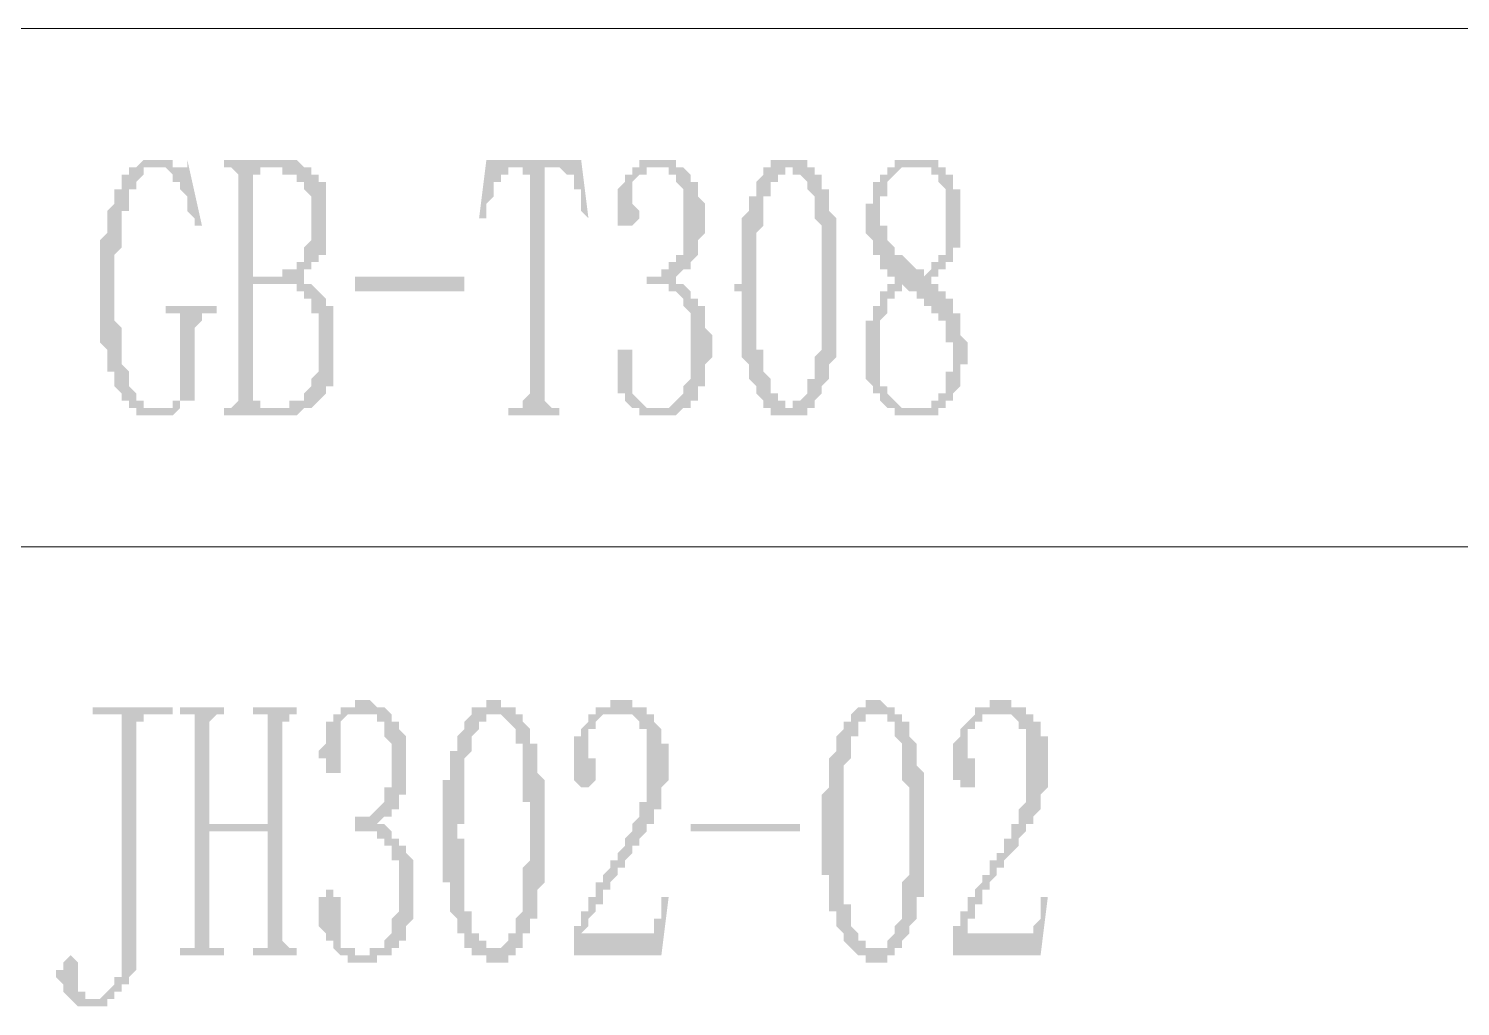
# Model space of a CAD drawing. Header units: millimetres. Extents: x 0 to 275, y 0 to 194.
# Drawn here: x 75.2 to 87.67, y 16.55 to 25.06 of the extents above; entities that cross this region are included whole.
import ezdxf

# ---------------------------------------------------------------- set-up
doc = ezdxf.new("R2010")
doc.units = ezdxf.units.MM

msp = doc.modelspace()

# ---------------------------------------------------------------- hatches: boundary and pattern name
h = msp.add_hatch(color=0)
h.dxf.hatch_style = 2
h.paths.add_polyline_path([(76.327, 23.854833), (76.2635, 23.854833), (76.2, 23.854833), (76.2, 23.791333), (76.1365, 23.727833), (76.1365, 23.664333), (76.073, 23.664333), (76.073, 23.600833), (76.073, 23.537333), (76.073, 23.473833), (76.0095, 23.473833), (76.0095, 23.410333), (76.0095, 23.346833), (76.0095, 23.283333), (76.0095, 23.219833), (76.0095, 23.156333), (75.946, 23.092833), (75.946, 23.029333), (75.946, 22.965833), (75.946, 22.902333), (75.946, 22.838833), (75.946, 22.775333), (75.946, 22.711833), (75.946, 22.648333), (75.946, 22.584833), (75.946, 22.521333), (76.0095, 22.457833), (76.0095, 22.394333), (76.0095, 22.330833), (76.0095, 22.267333), (76.0095, 22.203833), (76.0095, 22.140333), (76.073, 22.076833), (76.073, 22.013333), (76.073, 21.949833), (76.1365, 21.886333), (76.1365, 21.822833), (76.2, 21.822833), (76.2, 21.759333), (76.2635, 21.759333), (76.327, 21.759333), (76.3905, 21.759333), (76.454, 21.759333), (76.454, 21.822833), (76.5175, 21.822833), (76.5175, 21.886333), (76.5175, 21.949833), (76.5175, 22.013333), (76.5175, 22.457833), (76.5175, 22.521333), (76.5175, 22.584833), (76.454, 22.584833), (76.3905, 22.584833), (76.3905, 22.648333), (76.835, 22.648333), (76.835, 22.584833), (76.7715, 22.584833), (76.708, 22.584833), (76.708, 22.521333), (76.6445, 22.457833), (76.6445, 21.822833), (76.581, 21.822833), (76.5175, 21.822833), (76.5175, 21.759333), (76.454, 21.695833), (76.3905, 21.695833), (76.327, 21.695833), (76.2635, 21.695833), (76.2, 21.695833), (76.1365, 21.695833), (76.1365, 21.759333), (76.073, 21.759333), (76.073, 21.822833), (76.0095, 21.822833), (76.0095, 21.886333), (75.946, 21.949833), (75.946, 22.013333), (75.946, 22.076833), (75.8825, 22.076833), (75.8825, 22.140333), (75.8825, 22.203833), (75.8825, 22.267333), (75.819, 22.330833), (75.819, 22.394333), (75.819, 22.457833), (75.819, 22.521333), (75.819, 22.584833), (75.819, 22.648333), (75.819, 22.711833), (75.819, 22.775333), (75.819, 22.838833), (75.819, 22.902333), (75.819, 22.965833), (75.819, 23.029333), (75.819, 23.092833), (75.819, 23.156333), (75.819, 23.219833), (75.8825, 23.283333), (75.8825, 23.346833), (75.8825, 23.410333), (75.8825, 23.473833), (75.946, 23.537333), (75.946, 23.600833), (75.946, 23.664333), (76.0095, 23.664333), (76.0095, 23.727833), (76.0095, 23.791333), (76.073, 23.791333), (76.073, 23.854833), (76.1365, 23.854833), (76.2, 23.918333), (76.2635, 23.918333), (76.327, 23.918333), (76.3905, 23.918333), (76.454, 23.918333), (76.454, 23.854833), (76.5175, 23.854833), (76.581, 23.854833), (76.581, 23.918333), (76.708, 23.346833), (76.6445, 23.346833), (76.6445, 23.410333), (76.581, 23.473833), (76.581, 23.537333), (76.581, 23.600833), (76.5175, 23.664333), (76.5175, 23.727833), (76.454, 23.727833), (76.454, 23.791333), (76.3905, 23.854833)])
h = msp.add_hatch(color=0)
h.paths.add_polyline_path([(76.8985, 21.695833), (76.8985, 21.759333), (76.962, 21.759333), (77.0255, 21.822833), (77.0255, 21.886333), (77.0255, 23.727833), (77.0255, 23.791333), (76.962, 23.854833), (76.8985, 23.854833), (76.8985, 23.918333), (77.4065, 23.918333), (77.47, 23.918333), (77.5335, 23.918333), (77.597, 23.854833), (77.6605, 23.854833), (77.6605, 23.791333), (77.724, 23.791333), (77.724, 23.727833), (77.7875, 23.727833), (77.7875, 23.664333), (77.7875, 23.600833), (77.7875, 23.537333), (77.7875, 23.473833), (77.7875, 23.410333), (77.7875, 23.346833), (77.7875, 23.283333), (77.7875, 23.219833), (77.7875, 23.156333), (77.7875, 23.092833), (77.724, 23.092833), (77.724, 23.029333), (77.6605, 23.029333), (77.6605, 22.965833), (77.597, 22.965833), (77.597, 22.902333), (77.5335, 22.902333), (77.597, 22.902333), (77.597, 22.838833), (77.6605, 22.838833), (77.724, 22.775333), (77.7875, 22.711833), (77.7875, 22.648333), (77.851, 22.648333), (77.851, 22.584833), (77.851, 22.521333), (77.851, 22.457833), (77.851, 22.394333), (77.851, 22.330833), (77.851, 22.267333), (77.851, 22.203833), (77.851, 22.140333), (77.851, 22.076833), (77.851, 22.013333), (77.851, 21.949833), (77.7875, 21.949833), (77.7875, 21.886333), (77.724, 21.822833), (77.6605, 21.759333), (77.597, 21.759333), (77.5335, 21.695833), (77.47, 21.695833), (77.4065, 21.695833)])
h.paths.add_polyline_path([(77.4065, 21.759333), (77.47, 21.759333), (77.47, 21.822833), (77.5335, 21.822833), (77.597, 21.822833), (77.597, 21.886333), (77.6605, 21.949833), (77.6605, 22.013333), (77.724, 22.076833), (77.724, 22.140333), (77.724, 22.203833), (77.724, 22.267333), (77.724, 22.330833), (77.724, 22.394333), (77.724, 22.457833), (77.724, 22.521333), (77.724, 22.584833), (77.6605, 22.584833), (77.6605, 22.648333), (77.6605, 22.711833), (77.597, 22.711833), (77.597, 22.775333), (77.5335, 22.775333), (77.5335, 22.838833), (77.47, 22.838833), (77.4065, 22.838833), (77.343, 22.838833), (77.1525, 22.838833), (77.1525, 21.886333), (77.1525, 21.822833), (77.216, 21.822833), (77.216, 21.759333), (77.2795, 21.759333)])
h.paths.add_polyline_path([(77.6605, 23.410333), (77.6605, 23.473833), (77.6605, 23.537333), (77.6605, 23.600833), (77.597, 23.664333), (77.597, 23.727833), (77.5335, 23.727833), (77.5335, 23.791333), (77.47, 23.791333), (77.4065, 23.791333), (77.4065, 23.854833), (77.343, 23.854833), (77.2795, 23.854833), (77.216, 23.854833), (77.216, 23.791333), (77.1525, 23.791333), (77.1525, 23.727833), (77.1525, 22.902333), (77.4065, 22.902333), (77.4065, 22.965833), (77.47, 22.965833), (77.5335, 22.965833), (77.5335, 23.029333), (77.597, 23.029333), (77.597, 23.092833), (77.597, 23.156333), (77.6605, 23.219833), (77.6605, 23.283333), (77.6605, 23.346833)])
h = msp.add_hatch(color=0)
h.dxf.hatch_style = 2
h.paths.add_polyline_path([(79.8195, 21.695833), (79.375, 21.695833), (79.375, 21.759333), (79.4385, 21.759333), (79.502, 21.759333), (79.502, 21.822833), (79.5655, 21.886333), (79.5655, 23.727833), (79.5655, 23.791333), (79.502, 23.791333), (79.502, 23.854833), (79.4385, 23.854833), (79.375, 23.854833), (79.375, 23.791333), (79.3115, 23.791333), (79.3115, 23.727833), (79.248, 23.727833), (79.248, 23.664333), (79.248, 23.600833), (79.1845, 23.537333), (79.1845, 23.473833), (79.1845, 23.410333), (79.121, 23.410333), (79.1845, 23.918333), (80.01, 23.918333), (80.0735, 23.410333), (80.01, 23.473833), (80.01, 23.537333), (80.01, 23.600833), (80.01, 23.664333), (79.9465, 23.664333), (79.9465, 23.727833), (79.9465, 23.791333), (79.883, 23.791333), (79.8195, 23.854833), (79.756, 23.854833), (79.6925, 23.854833), (79.6925, 23.791333), (79.6925, 23.727833), (79.6925, 23.664333), (79.6925, 21.886333), (79.6925, 21.822833), (79.756, 21.759333), (79.8195, 21.759333)])
h = msp.add_hatch(color=0)
h.dxf.hatch_style = 2
h.paths.add_polyline_path([(81.153, 22.267333), (81.153, 22.203833), (81.0895, 22.140333), (81.0895, 22.076833), (81.0895, 22.013333), (81.0895, 21.949833), (81.026, 21.949833), (81.026, 21.886333), (81.026, 21.822833), (80.9625, 21.822833), (80.9625, 21.759333), (80.899, 21.759333), (80.8355, 21.695833), (80.772, 21.695833), (80.7085, 21.695833), (80.645, 21.695833), (80.5815, 21.695833), (80.518, 21.695833), (80.518, 21.759333), (80.4545, 21.759333), (80.391, 21.822833), (80.391, 21.886333), (80.3275, 21.886333), (80.3275, 21.949833), (80.3275, 22.013333), (80.3275, 22.076833), (80.3275, 22.140333), (80.3275, 22.203833), (80.3275, 22.267333), (80.391, 22.267333), (80.4545, 22.267333), (80.4545, 22.203833), (80.4545, 22.140333), (80.518, 22.140333), (80.4545, 22.140333), (80.4545, 22.076833), (80.4545, 22.013333), (80.4545, 21.949833), (80.4545, 21.886333), (80.518, 21.822833), (80.5815, 21.759333), (80.645, 21.759333), (80.7085, 21.759333), (80.772, 21.759333), (80.8355, 21.822833), (80.899, 21.886333), (80.899, 21.949833), (80.9625, 22.013333), (80.9625, 22.076833), (80.9625, 22.140333), (80.9625, 22.203833), (80.9625, 22.267333), (80.9625, 22.330833), (80.9625, 22.394333), (80.9625, 22.457833), (80.9625, 22.521333), (80.9625, 22.584833), (80.899, 22.648333), (80.899, 22.711833), (80.8355, 22.775333), (80.772, 22.775333), (80.772, 22.838833), (80.7085, 22.838833), (80.645, 22.838833), (80.5815, 22.838833), (80.5815, 22.902333), (80.645, 22.902333), (80.7085, 22.902333), (80.7085, 22.965833), (80.772, 22.965833), (80.772, 23.029333), (80.8355, 23.029333), (80.8355, 23.092833), (80.899, 23.092833), (80.899, 23.156333), (80.899, 23.219833), (80.899, 23.283333), (80.899, 23.346833), (80.899, 23.410333), (80.899, 23.473833), (80.899, 23.537333), (80.899, 23.600833), (80.899, 23.664333), (80.8355, 23.727833), (80.8355, 23.791333), (80.772, 23.791333), (80.772, 23.854833), (80.7085, 23.854833), (80.645, 23.854833), (80.5815, 23.854833), (80.5815, 23.791333), (80.518, 23.791333), (80.4545, 23.727833), (80.4545, 23.664333), (80.4545, 23.600833), (80.4545, 23.537333), (80.518, 23.473833), (80.518, 23.410333), (80.4545, 23.346833), (80.391, 23.346833), (80.3275, 23.346833), (80.3275, 23.410333), (80.3275, 23.473833), (80.3275, 23.537333), (80.3275, 23.600833), (80.3275, 23.664333), (80.391, 23.727833), (80.391, 23.791333), (80.4545, 23.791333), (80.4545, 23.854833), (80.518, 23.854833), (80.518, 23.918333), (80.5815, 23.918333), (80.645, 23.918333), (80.7085, 23.918333), (80.772, 23.918333), (80.8355, 23.918333), (80.8355, 23.854833), (80.899, 23.854833), (80.9625, 23.791333), (80.9625, 23.727833), (81.026, 23.727833), (81.026, 23.664333), (81.026, 23.600833), (81.0895, 23.537333), (81.0895, 23.473833), (81.0895, 23.410333), (81.0895, 23.346833), (81.0895, 23.283333), (81.026, 23.219833), (81.026, 23.156333), (81.026, 23.092833), (80.9625, 23.029333), (80.9625, 22.965833), (80.899, 22.965833), (80.8355, 22.902333), (80.8355, 22.838833), (80.899, 22.838833), (80.9625, 22.775333), (80.9625, 22.711833), (81.026, 22.711833), (81.026, 22.648333), (81.0895, 22.648333), (81.0895, 22.584833), (81.0895, 22.521333), (81.0895, 22.457833), (81.153, 22.394333), (81.153, 22.330833)])
h = msp.add_hatch(color=0)
h.paths.add_polyline_path([(81.8515, 23.854833), (81.788, 23.854833), (81.788, 23.791333), (81.7245, 23.791333), (81.7245, 23.727833), (81.661, 23.727833), (81.661, 23.664333), (81.661, 23.600833), (81.5975, 23.600833), (81.5975, 23.537333), (81.5975, 23.473833), (81.5975, 23.410333), (81.5975, 23.346833), (81.534, 23.283333), (81.534, 23.219833), (81.534, 23.156333), (81.534, 23.092833), (81.534, 23.029333), (81.534, 22.965833), (81.534, 22.902333), (81.534, 22.838833), (81.534, 22.775333), (81.534, 22.711833), (81.534, 22.648333), (81.534, 22.584833), (81.534, 22.521333), (81.534, 22.457833), (81.534, 22.394333), (81.534, 22.330833), (81.534, 22.267333), (81.5975, 22.267333), (81.5975, 22.203833), (81.5975, 22.140333), (81.5975, 22.076833), (81.661, 22.013333), (81.661, 21.949833), (81.661, 21.886333), (81.7245, 21.886333), (81.7245, 21.822833), (81.788, 21.822833), (81.788, 21.759333), (81.8515, 21.759333), (81.8515, 21.822833), (81.915, 21.822833), (81.9785, 21.886333), (81.9785, 21.949833), (81.9785, 22.013333), (82.042, 22.013333), (82.042, 22.076833), (82.042, 22.140333), (82.042, 22.203833), (82.1055, 22.267333), (82.1055, 22.330833), (82.1055, 22.394333), (82.1055, 22.457833), (82.1055, 22.521333), (82.1055, 22.584833), (82.1055, 22.648333), (82.1055, 22.711833), (82.1055, 22.775333), (82.1055, 22.838833), (82.1055, 22.902333), (82.1055, 22.965833), (82.1055, 23.029333), (82.1055, 23.092833), (82.1055, 23.156333), (82.1055, 23.219833), (82.1055, 23.283333), (82.1055, 23.346833), (82.042, 23.410333), (82.042, 23.473833), (82.042, 23.537333), (82.042, 23.600833), (81.9785, 23.664333), (81.9785, 23.727833), (81.915, 23.791333), (81.8515, 23.791333)])
h.paths.add_polyline_path([(81.8515, 21.695833), (81.788, 21.695833), (81.7245, 21.695833), (81.661, 21.695833), (81.661, 21.759333), (81.5975, 21.759333), (81.5975, 21.822833), (81.534, 21.886333), (81.534, 21.949833), (81.4705, 22.013333), (81.4705, 22.076833), (81.4705, 22.140333), (81.407, 22.203833), (81.407, 22.267333), (81.407, 22.330833), (81.407, 22.394333), (81.407, 22.457833), (81.407, 22.521333), (81.407, 22.584833), (81.407, 22.648333), (81.407, 22.711833), (81.407, 22.775333), (81.3435, 22.775333), (81.3435, 22.838833), (81.407, 22.838833), (81.407, 22.902333), (81.407, 22.965833), (81.407, 23.029333), (81.407, 23.092833), (81.407, 23.156333), (81.407, 23.219833), (81.407, 23.283333), (81.407, 23.346833), (81.407, 23.410333), (81.4705, 23.473833), (81.4705, 23.537333), (81.4705, 23.600833), (81.534, 23.600833), (81.534, 23.664333), (81.534, 23.727833), (81.5975, 23.791333), (81.5975, 23.854833), (81.661, 23.854833), (81.661, 23.918333), (81.7245, 23.918333), (81.788, 23.918333), (81.8515, 23.918333), (81.915, 23.918333), (81.9785, 23.918333), (81.9785, 23.854833), (82.042, 23.854833), (82.042, 23.791333), (82.1055, 23.791333), (82.1055, 23.727833), (82.1055, 23.664333), (82.169, 23.664333), (82.169, 23.600833), (82.169, 23.537333), (82.169, 23.473833), (82.2325, 23.410333), (82.2325, 23.346833), (82.2325, 23.283333), (82.2325, 23.219833), (82.2325, 23.156333), (82.2325, 23.092833), (82.2325, 23.029333), (82.2325, 22.965833), (82.2325, 22.902333), (82.2325, 22.838833), (82.2325, 22.775333), (82.2325, 22.711833), (82.2325, 22.648333), (82.2325, 22.584833), (82.2325, 22.521333), (82.2325, 22.457833), (82.2325, 22.394333), (82.2325, 22.330833), (82.2325, 22.267333), (82.2325, 22.203833), (82.169, 22.140333), (82.169, 22.076833), (82.169, 22.013333), (82.1055, 21.949833), (82.1055, 21.886333), (82.042, 21.822833), (82.042, 21.759333), (81.9785, 21.759333), (81.9785, 21.695833), (81.915, 21.695833)])
h = msp.add_hatch(color=0)
h.paths.add_polyline_path([(82.6135, 22.203833), (82.6135, 22.140333), (82.6135, 22.076833), (82.6135, 22.013333), (82.6135, 21.949833), (82.677, 21.949833), (82.677, 21.886333), (82.7405, 21.822833), (82.804, 21.759333), (82.8675, 21.759333), (82.931, 21.759333), (82.9945, 21.759333), (83.058, 21.759333), (83.058, 21.822833), (83.1215, 21.822833), (83.1215, 21.886333), (83.185, 21.886333), (83.185, 21.949833), (83.185, 22.013333), (83.185, 22.076833), (83.2485, 22.076833), (83.2485, 22.140333), (83.2485, 22.203833), (83.2485, 22.267333), (83.2485, 22.330833), (83.185, 22.330833), (83.185, 22.394333), (83.185, 22.457833), (83.185, 22.521333), (83.1215, 22.521333), (83.1215, 22.584833), (83.058, 22.584833), (83.058, 22.648333), (82.9945, 22.648333), (82.9945, 22.711833), (82.931, 22.711833), (82.931, 22.775333), (82.8675, 22.775333), (82.804, 22.838833), (82.804, 22.775333), (82.7405, 22.775333), (82.7405, 22.711833), (82.677, 22.711833), (82.677, 22.648333), (82.677, 22.584833), (82.6135, 22.521333), (82.6135, 22.457833), (82.6135, 22.394333), (82.6135, 22.330833), (82.6135, 22.267333)])
h.paths.add_polyline_path([(83.3755, 22.267333), (83.3755, 22.203833), (83.3755, 22.140333), (83.312, 22.140333), (83.312, 22.076833), (83.312, 22.013333), (83.312, 21.949833), (83.2485, 21.886333), (83.2485, 21.822833), (83.185, 21.822833), (83.185, 21.759333), (83.1215, 21.759333), (83.1215, 21.695833), (83.058, 21.695833), (82.9945, 21.695833), (82.931, 21.695833), (82.8675, 21.695833), (82.804, 21.695833), (82.7405, 21.695833), (82.7405, 21.759333), (82.677, 21.759333), (82.6135, 21.822833), (82.6135, 21.886333), (82.55, 21.886333), (82.55, 21.949833), (82.4865, 22.013333), (82.4865, 22.076833), (82.4865, 22.140333), (82.4865, 22.203833), (82.4865, 22.267333), (82.4865, 22.330833), (82.4865, 22.394333), (82.4865, 22.457833), (82.4865, 22.521333), (82.55, 22.521333), (82.55, 22.584833), (82.55, 22.648333), (82.6135, 22.648333), (82.6135, 22.711833), (82.6135, 22.775333), (82.677, 22.775333), (82.677, 22.838833), (82.7405, 22.838833), (82.7405, 22.902333), (82.677, 22.902333), (82.677, 22.965833), (82.6135, 22.965833), (82.6135, 23.029333), (82.6135, 23.092833), (82.55, 23.092833), (82.55, 23.156333), (82.55, 23.219833), (82.4865, 23.283333), (82.4865, 23.346833), (82.4865, 23.410333), (82.4865, 23.473833), (82.4865, 23.537333), (82.55, 23.537333), (82.55, 23.600833), (82.55, 23.664333), (82.55, 23.727833), (82.6135, 23.727833), (82.6135, 23.791333), (82.677, 23.791333), (82.677, 23.854833), (82.7405, 23.854833), (82.7405, 23.918333), (82.804, 23.918333), (82.8675, 23.918333), (82.931, 23.918333), (82.9945, 23.918333), (83.058, 23.918333), (83.1215, 23.918333), (83.1215, 23.854833), (83.185, 23.854833), (83.185, 23.791333), (83.2485, 23.791333), (83.2485, 23.727833), (83.2485, 23.664333), (83.312, 23.664333), (83.312, 23.600833), (83.312, 23.537333), (83.312, 23.473833), (83.312, 23.410333), (83.312, 23.346833), (83.312, 23.283333), (83.312, 23.219833), (83.312, 23.156333), (83.2485, 23.156333), (83.2485, 23.092833), (83.2485, 23.029333), (83.185, 23.029333), (83.185, 22.965833), (83.1215, 22.965833), (83.1215, 22.902333), (83.058, 22.902333), (83.058, 22.838833), (83.1215, 22.838833), (83.1215, 22.775333), (83.185, 22.775333), (83.185, 22.711833), (83.2485, 22.711833), (83.2485, 22.648333), (83.2485, 22.584833), (83.312, 22.584833), (83.312, 22.521333), (83.312, 22.457833), (83.312, 22.394333), (83.3755, 22.330833)])
h.paths.add_polyline_path([(83.185, 23.410333), (83.185, 23.473833), (83.185, 23.537333), (83.185, 23.600833), (83.185, 23.664333), (83.1215, 23.727833), (83.1215, 23.791333), (83.058, 23.791333), (83.058, 23.854833), (82.9945, 23.854833), (82.931, 23.854833), (82.8675, 23.854833), (82.804, 23.854833), (82.7405, 23.791333), (82.677, 23.727833), (82.677, 23.664333), (82.677, 23.600833), (82.6135, 23.600833), (82.6135, 23.537333), (82.6135, 23.473833), (82.6135, 23.410333), (82.6135, 23.346833), (82.677, 23.346833), (82.677, 23.283333), (82.677, 23.219833), (82.7405, 23.156333), (82.7405, 23.092833), (82.804, 23.092833), (82.8675, 23.029333), (82.931, 22.965833), (82.9945, 22.965833), (82.9945, 22.902333), (83.058, 22.965833), (83.058, 23.029333), (83.1215, 23.029333), (83.1215, 23.092833), (83.185, 23.092833), (83.185, 23.156333), (83.185, 23.219833), (83.185, 23.283333), (83.185, 23.346833)])
h = msp.add_hatch(color=0)
h.dxf.hatch_style = 2
h.paths.add_polyline_path([(78.0415, 22.775333), (78.0415, 22.902333), (78.994, 22.902333), (78.994, 22.775333)])
h = msp.add_hatch(color=0)
h.dxf.hatch_style = 2
h.paths.add_polyline_path([(78.5495, 17.568333), (78.5495, 17.504833), (78.5495, 17.441333), (78.5495, 17.377833), (78.5495, 17.314333), (78.486, 17.250833), (78.486, 17.187333), (78.486, 17.123833), (78.4225, 17.123833), (78.4225, 17.060333), (78.359, 17.060333), (78.359, 16.996833), (78.2955, 16.996833), (78.232, 16.996833), (78.232, 16.933333), (78.1685, 16.933333), (78.105, 16.933333), (78.0415, 16.933333), (77.978, 16.933333), (77.978, 16.996833), (77.9145, 16.996833), (77.851, 17.060333), (77.851, 17.123833), (77.7875, 17.123833), (77.7875, 17.187333), (77.724, 17.250833), (77.724, 17.314333), (77.724, 17.377833), (77.724, 17.441333), (77.724, 17.504833), (77.7875, 17.504833), (77.7875, 17.568333), (77.851, 17.568333), (77.851, 17.504833), (77.9145, 17.504833), (77.9145, 17.441333), (77.9145, 17.377833), (77.9145, 17.314333), (77.9145, 17.250833), (77.9145, 17.187333), (77.9145, 17.123833), (77.9145, 17.060333), (77.978, 17.060333), (78.0415, 17.060333), (78.0415, 16.996833), (78.105, 16.996833), (78.1685, 16.996833), (78.1685, 17.060333), (78.232, 17.060333), (78.2955, 17.060333), (78.2955, 17.123833), (78.359, 17.187333), (78.359, 17.250833), (78.359, 17.314333), (78.4225, 17.377833), (78.4225, 17.441333), (78.4225, 17.504833), (78.4225, 17.568333), (78.4225, 17.631833), (78.4225, 17.695333), (78.4225, 17.758833), (78.4225, 17.822333), (78.359, 17.822333), (78.359, 17.885833), (78.359, 17.949333), (78.2955, 17.949333), (78.2955, 18.012833), (78.232, 18.012833), (78.232, 18.076333), (78.1685, 18.076333), (78.105, 18.076333), (78.0415, 18.076333), (78.0415, 18.203333), (78.105, 18.203333), (78.1685, 18.203333), (78.232, 18.266833), (78.2955, 18.330333), (78.2955, 18.393833), (78.2955, 18.457333), (78.359, 18.457333), (78.359, 18.520833), (78.359, 18.584333), (78.359, 18.647833), (78.359, 18.711333), (78.359, 18.774833), (78.359, 18.838333), (78.2955, 18.901833), (78.2955, 18.965333), (78.2955, 19.028833), (78.232, 19.028833), (78.232, 19.092333), (78.1685, 19.092333), (78.105, 19.092333), (78.0415, 19.092333), (77.978, 19.092333), (77.9145, 19.028833), (77.9145, 18.965333), (77.9145, 18.901833), (77.9145, 18.838333), (77.9145, 18.774833), (77.9145, 18.711333), (77.9145, 18.647833), (77.9145, 18.584333), (77.851, 18.584333), (77.7875, 18.584333), (77.7875, 18.647833), (77.7875, 18.711333), (77.724, 18.711333), (77.724, 18.774833), (77.7875, 18.838333), (77.7875, 18.901833), (77.7875, 18.965333), (77.7875, 19.028833), (77.851, 19.028833), (77.851, 19.092333), (77.9145, 19.092333), (77.9145, 19.155833), (77.978, 19.155833), (78.0415, 19.155833), (78.0415, 19.219333), (78.105, 19.219333), (78.1685, 19.219333), (78.232, 19.155833), (78.2955, 19.155833), (78.359, 19.092333), (78.359, 19.028833), (78.4225, 19.028833), (78.4225, 18.965333), (78.486, 18.901833), (78.486, 18.838333), (78.486, 18.774833), (78.486, 18.711333), (78.486, 18.647833), (78.486, 18.584333), (78.486, 18.520833), (78.486, 18.457333), (78.486, 18.393833), (78.4225, 18.393833), (78.4225, 18.330333), (78.4225, 18.266833), (78.359, 18.266833), (78.359, 18.203333), (78.2955, 18.203333), (78.232, 18.139833), (78.2955, 18.139833), (78.359, 18.076333), (78.359, 18.012833), (78.4225, 18.012833), (78.4225, 17.949333), (78.486, 17.949333), (78.486, 17.885833), (78.5495, 17.822333), (78.5495, 17.758833), (78.5495, 17.695333), (78.5495, 17.631833)])
h = msp.add_hatch(color=0)
h.paths.add_polyline_path([(79.248, 19.092333), (79.1845, 19.092333), (79.1845, 19.028833), (79.121, 19.028833), (79.121, 18.965333), (79.0575, 18.901833), (79.0575, 18.838333), (79.0575, 18.774833), (78.994, 18.711333), (78.994, 18.647833), (78.994, 18.584333), (78.994, 18.520833), (78.994, 18.457333), (78.994, 18.393833), (78.994, 18.330333), (78.994, 18.266833), (78.994, 18.203333), (78.994, 18.139833), (78.9305, 18.139833), (78.9305, 18.076333), (78.9305, 18.012833), (78.994, 18.012833), (78.994, 17.949333), (78.994, 17.885833), (78.994, 17.822333), (78.994, 17.758833), (78.994, 17.695333), (78.994, 17.631833), (78.994, 17.568333), (78.994, 17.504833), (78.994, 17.441333), (78.994, 17.377833), (79.0575, 17.377833), (79.0575, 17.314333), (79.0575, 17.250833), (79.0575, 17.187333), (79.121, 17.187333), (79.121, 17.123833), (79.1845, 17.123833), (79.1845, 17.060333), (79.248, 17.060333), (79.3115, 17.060333), (79.375, 17.123833), (79.375, 17.187333), (79.4385, 17.187333), (79.4385, 17.250833), (79.4385, 17.314333), (79.502, 17.377833), (79.502, 17.441333), (79.502, 17.504833), (79.502, 17.568333), (79.502, 17.631833), (79.502, 17.695333), (79.502, 17.758833), (79.5655, 17.822333), (79.5655, 17.885833), (79.5655, 17.949333), (79.5655, 18.012833), (79.5655, 18.076333), (79.5655, 18.139833), (79.5655, 18.203333), (79.5655, 18.266833), (79.5655, 18.330333), (79.502, 18.330333), (79.502, 18.393833), (79.502, 18.457333), (79.502, 18.520833), (79.502, 18.584333), (79.502, 18.647833), (79.502, 18.711333), (79.502, 18.774833), (79.502, 18.838333), (79.4385, 18.838333), (79.4385, 18.901833), (79.4385, 18.965333), (79.375, 19.028833), (79.3115, 19.092333)])
h.paths.add_polyline_path([(79.248, 16.933333), (79.1845, 16.933333), (79.1845, 16.996833), (79.121, 16.996833), (79.0575, 16.996833), (79.0575, 17.060333), (78.994, 17.060333), (78.994, 17.123833), (78.994, 17.187333), (78.9305, 17.187333), (78.9305, 17.250833), (78.9305, 17.314333), (78.867, 17.377833), (78.867, 17.441333), (78.867, 17.504833), (78.867, 17.568333), (78.867, 17.631833), (78.8035, 17.631833), (78.8035, 17.695333), (78.8035, 17.758833), (78.8035, 17.822333), (78.8035, 17.885833), (78.8035, 17.949333), (78.8035, 18.012833), (78.8035, 18.076333), (78.8035, 18.139833), (78.8035, 18.203333), (78.8035, 18.266833), (78.8035, 18.330333), (78.8035, 18.393833), (78.8035, 18.457333), (78.8035, 18.520833), (78.867, 18.520833), (78.867, 18.584333), (78.867, 18.647833), (78.867, 18.711333), (78.867, 18.774833), (78.9305, 18.774833), (78.9305, 18.838333), (78.9305, 18.901833), (78.994, 18.965333), (78.994, 19.028833), (79.0575, 19.092333), (79.0575, 19.155833), (79.121, 19.155833), (79.1845, 19.155833), (79.1845, 19.219333), (79.248, 19.219333), (79.3115, 19.219333), (79.3115, 19.155833), (79.375, 19.155833), (79.4385, 19.155833), (79.4385, 19.092333), (79.502, 19.092333), (79.502, 19.028833), (79.5655, 18.965333), (79.5655, 18.901833), (79.5655, 18.838333), (79.629, 18.838333), (79.629, 18.774833), (79.629, 18.711333), (79.629, 18.647833), (79.629, 18.584333), (79.6925, 18.520833), (79.6925, 18.457333), (79.6925, 18.393833), (79.6925, 18.330333), (79.6925, 18.266833), (79.6925, 18.203333), (79.6925, 18.139833), (79.6925, 18.076333), (79.6925, 18.012833), (79.6925, 17.949333), (79.6925, 17.885833), (79.6925, 17.822333), (79.6925, 17.758833), (79.6925, 17.695333), (79.6925, 17.631833), (79.629, 17.568333), (79.629, 17.504833), (79.629, 17.441333), (79.629, 17.377833), (79.629, 17.314333), (79.5655, 17.314333), (79.5655, 17.250833), (79.5655, 17.187333), (79.502, 17.187333), (79.502, 17.123833), (79.502, 17.060333), (79.4385, 17.060333), (79.4385, 16.996833), (79.375, 16.996833), (79.375, 16.933333), (79.3115, 16.933333)])
h = msp.add_hatch(color=0)
h.dxf.hatch_style = 2
h.paths.add_polyline_path([(80.5815, 18.647833), (80.5815, 18.711333), (80.5815, 18.774833), (80.5815, 18.838333), (80.5815, 18.901833), (80.5815, 18.965333), (80.518, 18.965333), (80.518, 19.028833), (80.4545, 19.092333), (80.391, 19.092333), (80.3275, 19.092333), (80.264, 19.092333), (80.2005, 19.092333), (80.137, 19.028833), (80.137, 18.965333), (80.0735, 18.965333), (80.0735, 18.901833), (80.0735, 18.838333), (80.0735, 18.774833), (80.0735, 18.711333), (80.137, 18.711333), (80.137, 18.647833), (80.137, 18.584333), (80.137, 18.520833), (80.0735, 18.457333), (80.01, 18.457333), (79.9465, 18.520833), (79.9465, 18.584333), (79.9465, 18.647833), (79.9465, 18.711333), (79.9465, 18.774833), (79.9465, 18.838333), (79.9465, 18.901833), (80.01, 18.901833), (80.01, 18.965333), (80.0735, 19.028833), (80.0735, 19.092333), (80.137, 19.092333), (80.137, 19.155833), (80.2005, 19.155833), (80.264, 19.155833), (80.264, 19.219333), (80.3275, 19.219333), (80.391, 19.219333), (80.4545, 19.219333), (80.4545, 19.155833), (80.518, 19.155833), (80.5815, 19.155833), (80.5815, 19.092333), (80.645, 19.092333), (80.645, 19.028833), (80.7085, 18.965333), (80.7085, 18.901833), (80.7085, 18.838333), (80.772, 18.838333), (80.772, 18.774833), (80.772, 18.711333), (80.772, 18.647833), (80.772, 18.584333), (80.772, 18.520833), (80.7085, 18.457333), (80.7085, 18.393833), (80.7085, 18.330333), (80.7085, 18.266833), (80.645, 18.266833), (80.645, 18.203333), (80.645, 18.139833), (80.5815, 18.139833), (80.5815, 18.076333), (80.518, 18.012833), (80.518, 17.949333), (80.4545, 17.949333), (80.4545, 17.885833), (80.391, 17.822333), (80.391, 17.758833), (80.3275, 17.758833), (80.3275, 17.695333), (80.264, 17.631833), (80.264, 17.568333), (80.2005, 17.568333), (80.2005, 17.504833), (80.2005, 17.441333), (80.137, 17.441333), (80.137, 17.377833), (80.0735, 17.314333), (80.0735, 17.250833), (80.01, 17.187333), (80.518, 17.187333), (80.5815, 17.187333), (80.645, 17.187333), (80.645, 17.250833), (80.645, 17.314333), (80.7085, 17.314333), (80.7085, 17.377833), (80.7085, 17.441333), (80.7085, 17.504833), (80.772, 17.504833), (80.7085, 16.996833), (79.9465, 16.996833), (79.9465, 17.123833), (79.9465, 17.187333), (79.9465, 17.250833), (80.01, 17.250833), (80.01, 17.314333), (80.01, 17.377833), (80.0735, 17.377833), (80.0735, 17.441333), (80.0735, 17.504833), (80.137, 17.504833), (80.137, 17.568333), (80.137, 17.631833), (80.2005, 17.631833), (80.2005, 17.695333), (80.264, 17.758833), (80.264, 17.822333), (80.3275, 17.822333), (80.3275, 17.885833), (80.391, 17.949333), (80.391, 18.012833), (80.4545, 18.076333), (80.4545, 18.139833), (80.518, 18.203333), (80.518, 18.266833), (80.518, 18.330333), (80.5815, 18.330333), (80.5815, 18.393833), (80.5815, 18.457333), (80.5815, 18.520833), (80.5815, 18.584333)])
h = msp.add_hatch(color=0)
h.paths.add_polyline_path([(82.55, 19.092333), (82.4865, 19.092333), (82.4865, 19.028833), (82.423, 19.028833), (82.423, 18.965333), (82.423, 18.901833), (82.3595, 18.901833), (82.3595, 18.838333), (82.3595, 18.774833), (82.3595, 18.711333), (82.296, 18.647833), (82.296, 18.584333), (82.296, 18.520833), (82.296, 18.457333), (82.296, 18.393833), (82.296, 18.330333), (82.296, 18.266833), (82.296, 18.203333), (82.296, 18.139833), (82.296, 18.076333), (82.296, 18.012833), (82.296, 17.949333), (82.296, 17.885833), (82.296, 17.822333), (82.296, 17.758833), (82.296, 17.695333), (82.296, 17.631833), (82.296, 17.568333), (82.296, 17.504833), (82.296, 17.441333), (82.3595, 17.441333), (82.3595, 17.377833), (82.3595, 17.314333), (82.3595, 17.250833), (82.423, 17.187333), (82.423, 17.123833), (82.4865, 17.123833), (82.4865, 17.060333), (82.55, 17.060333), (82.6135, 17.060333), (82.677, 17.060333), (82.677, 17.123833), (82.7405, 17.187333), (82.7405, 17.250833), (82.804, 17.314333), (82.804, 17.377833), (82.804, 17.441333), (82.804, 17.504833), (82.804, 17.568333), (82.804, 17.631833), (82.8675, 17.695333), (82.8675, 17.758833), (82.8675, 17.822333), (82.8675, 17.885833), (82.8675, 17.949333), (82.8675, 18.012833), (82.8675, 18.076333), (82.8675, 18.139833), (82.8675, 18.203333), (82.8675, 18.266833), (82.8675, 18.330333), (82.8675, 18.393833), (82.8675, 18.457333), (82.804, 18.520833), (82.804, 18.584333), (82.804, 18.647833), (82.804, 18.711333), (82.804, 18.774833), (82.804, 18.838333), (82.7405, 18.901833), (82.7405, 18.965333), (82.7405, 19.028833), (82.677, 19.028833), (82.677, 19.092333), (82.6135, 19.092333)])
h.paths.add_polyline_path([(82.55, 16.933333), (82.4865, 16.933333), (82.4865, 16.996833), (82.423, 16.996833), (82.3595, 17.060333), (82.296, 17.123833), (82.296, 17.187333), (82.2325, 17.250833), (82.2325, 17.314333), (82.2325, 17.377833), (82.169, 17.377833), (82.169, 17.441333), (82.169, 17.504833), (82.169, 17.568333), (82.169, 17.631833), (82.169, 17.695333), (82.1055, 17.695333), (82.1055, 17.758833), (82.1055, 17.822333), (82.1055, 17.885833), (82.1055, 17.949333), (82.1055, 18.012833), (82.1055, 18.076333), (82.1055, 18.139833), (82.1055, 18.203333), (82.1055, 18.266833), (82.1055, 18.330333), (82.1055, 18.393833), (82.169, 18.457333), (82.169, 18.520833), (82.169, 18.584333), (82.169, 18.647833), (82.169, 18.711333), (82.2325, 18.774833), (82.2325, 18.838333), (82.2325, 18.901833), (82.296, 18.965333), (82.296, 19.028833), (82.3595, 19.028833), (82.3595, 19.092333), (82.423, 19.155833), (82.4865, 19.155833), (82.4865, 19.219333), (82.55, 19.219333), (82.6135, 19.219333), (82.677, 19.155833), (82.7405, 19.155833), (82.7405, 19.092333), (82.804, 19.092333), (82.804, 19.028833), (82.8675, 19.028833), (82.8675, 18.965333), (82.8675, 18.901833), (82.931, 18.838333), (82.931, 18.774833), (82.931, 18.711333), (82.931, 18.647833), (82.9945, 18.584333), (82.9945, 18.520833), (82.9945, 18.457333), (82.9945, 18.393833), (82.9945, 18.330333), (82.9945, 18.266833), (82.9945, 18.203333), (82.9945, 18.139833), (82.9945, 18.076333), (82.9945, 18.012833), (82.9945, 17.949333), (82.9945, 17.885833), (82.9945, 17.822333), (82.9945, 17.758833), (82.9945, 17.695333), (82.9945, 17.631833), (82.9945, 17.568333), (82.9945, 17.504833), (82.931, 17.504833), (82.931, 17.441333), (82.931, 17.377833), (82.931, 17.314333), (82.8675, 17.250833), (82.8675, 17.187333), (82.804, 17.123833), (82.804, 17.060333), (82.7405, 17.060333), (82.7405, 16.996833), (82.677, 16.996833), (82.677, 16.933333), (82.6135, 16.933333)])
h = msp.add_hatch(color=0)
h.dxf.hatch_style = 2
h.paths.add_polyline_path([(83.8835, 18.647833), (83.8835, 18.711333), (83.8835, 18.774833), (83.8835, 18.838333), (83.8835, 18.901833), (83.8835, 18.965333), (83.82, 18.965333), (83.82, 19.028833), (83.7565, 19.092333), (83.693, 19.092333), (83.6295, 19.092333), (83.566, 19.092333), (83.5025, 19.092333), (83.5025, 19.028833), (83.439, 19.028833), (83.439, 18.965333), (83.3755, 18.965333), (83.3755, 18.901833), (83.3755, 18.838333), (83.3755, 18.774833), (83.3755, 18.711333), (83.439, 18.711333), (83.439, 18.647833), (83.439, 18.584333), (83.439, 18.520833), (83.439, 18.457333), (83.3755, 18.457333), (83.312, 18.457333), (83.312, 18.520833), (83.2485, 18.520833), (83.2485, 18.584333), (83.2485, 18.647833), (83.2485, 18.711333), (83.2485, 18.774833), (83.2485, 18.838333), (83.312, 18.901833), (83.312, 18.965333), (83.3755, 19.028833), (83.439, 19.092333), (83.439, 19.155833), (83.5025, 19.155833), (83.566, 19.155833), (83.566, 19.219333), (83.6295, 19.219333), (83.693, 19.219333), (83.7565, 19.219333), (83.7565, 19.155833), (83.82, 19.155833), (83.8835, 19.155833), (83.8835, 19.092333), (83.947, 19.092333), (83.947, 19.028833), (84.0105, 19.028833), (84.0105, 18.965333), (84.0105, 18.901833), (84.074, 18.901833), (84.074, 18.838333), (84.074, 18.774833), (84.074, 18.711333), (84.074, 18.647833), (84.074, 18.584333), (84.074, 18.520833), (84.074, 18.457333), (84.0105, 18.393833), (84.0105, 18.330333), (84.0105, 18.266833), (83.947, 18.203333), (83.947, 18.139833), (83.8835, 18.139833), (83.8835, 18.076333), (83.82, 18.012833), (83.82, 17.949333), (83.7565, 17.885833), (83.693, 17.822333), (83.693, 17.758833), (83.6295, 17.758833), (83.6295, 17.695333), (83.566, 17.631833), (83.566, 17.568333), (83.5025, 17.568333), (83.5025, 17.504833), (83.5025, 17.441333), (83.439, 17.441333), (83.439, 17.377833), (83.439, 17.314333), (83.3755, 17.314333), (83.3755, 17.250833), (83.3755, 17.187333), (83.312, 17.187333), (83.82, 17.187333), (83.8835, 17.187333), (83.947, 17.187333), (83.947, 17.250833), (84.0105, 17.314333), (84.0105, 17.377833), (84.0105, 17.441333), (84.0105, 17.504833), (84.074, 17.504833), (84.0105, 16.996833), (83.2485, 16.996833), (83.2485, 17.123833), (83.2485, 17.187333), (83.2485, 17.250833), (83.312, 17.250833), (83.312, 17.314333), (83.312, 17.377833), (83.3755, 17.377833), (83.3755, 17.441333), (83.3755, 17.504833), (83.439, 17.504833), (83.439, 17.568333), (83.5025, 17.631833), (83.5025, 17.695333), (83.566, 17.695333), (83.566, 17.758833), (83.566, 17.822333), (83.6295, 17.822333), (83.6295, 17.885833), (83.693, 17.885833), (83.693, 17.949333), (83.693, 18.012833), (83.7565, 18.012833), (83.7565, 18.076333), (83.7565, 18.139833), (83.82, 18.139833), (83.82, 18.203333), (83.82, 18.266833), (83.8835, 18.330333), (83.8835, 18.393833), (83.8835, 18.457333), (83.8835, 18.520833), (83.8835, 18.584333)])
h = msp.add_hatch(color=0)
h.dxf.hatch_style = 2
h.paths.add_polyline_path([(76.0095, 18.965333), (76.0095, 19.028833), (76.0095, 19.092333), (75.946, 19.092333), (75.7555, 19.092333), (75.7555, 19.155833), (76.454, 19.155833), (76.454, 19.092333), (76.2635, 19.092333), (76.2, 19.092333), (76.2, 19.028833), (76.1365, 19.028833), (76.1365, 18.965333), (76.1365, 17.187333), (76.1365, 17.123833), (76.1365, 17.060333), (76.1365, 16.996833), (76.1365, 16.933333), (76.1365, 16.869833), (76.073, 16.806333), (76.073, 16.742833), (76.0095, 16.742833), (76.0095, 16.679333), (75.946, 16.679333), (75.946, 16.615833), (75.8825, 16.615833), (75.8825, 16.552333), (75.819, 16.552333), (75.7555, 16.552333), (75.692, 16.552333), (75.6285, 16.552333), (75.565, 16.615833), (75.5015, 16.679333), (75.5015, 16.742833), (75.438, 16.806333), (75.438, 16.869833), (75.5015, 16.869833), (75.5015, 16.933333), (75.565, 16.996833), (75.6285, 16.933333), (75.6285, 16.869833), (75.6285, 16.806333), (75.6285, 16.742833), (75.6285, 16.679333), (75.692, 16.679333), (75.692, 16.615833), (75.7555, 16.615833), (75.819, 16.615833), (75.8825, 16.679333), (75.946, 16.742833), (75.946, 16.806333), (76.0095, 16.806333), (76.0095, 16.869833), (76.0095, 16.933333), (76.0095, 16.996833), (76.0095, 17.060333), (76.0095, 17.123833)])
h = msp.add_hatch(color=0)
h.dxf.hatch_style = 2
h.paths.add_polyline_path([(77.4065, 17.123833), (77.47, 17.060333), (77.5335, 17.060333), (77.5335, 16.996833), (77.1525, 16.996833), (77.1525, 17.060333), (77.216, 17.060333), (77.2795, 17.060333), (77.2795, 17.123833), (77.2795, 18.076333), (76.7715, 18.076333), (76.7715, 17.123833), (76.7715, 17.060333), (76.835, 17.060333), (76.8985, 17.060333), (76.8985, 16.996833), (76.5175, 16.996833), (76.5175, 17.060333), (76.581, 17.060333), (76.6445, 17.060333), (76.6445, 17.123833), (76.6445, 18.965333), (76.6445, 19.028833), (76.6445, 19.092333), (76.581, 19.092333), (76.5175, 19.092333), (76.5175, 19.155833), (76.8985, 19.155833), (76.8985, 19.092333), (76.835, 19.092333), (76.7715, 19.028833), (76.7715, 18.965333), (76.7715, 18.139833), (77.2795, 18.139833), (77.2795, 18.965333), (77.2795, 19.028833), (77.2795, 19.092333), (77.216, 19.092333), (77.1525, 19.092333), (77.1525, 19.155833), (77.5335, 19.155833), (77.5335, 19.092333), (77.47, 19.092333), (77.47, 19.028833), (77.4065, 19.028833), (77.4065, 18.965333)])
h = msp.add_hatch(color=0)
h.dxf.hatch_style = 2
h.paths.add_polyline_path([(80.9625, 18.076333), (80.9625, 18.139833), (81.915, 18.139833), (81.915, 18.076333)])

# ---------------------------------------------------------------- linework, layer by layer
at = {"color": 0, "lineweight": 0}
for points in [[(65.532, 25.061333), (136.779, 25.061333)], [(65.532, 20.552833), (136.779, 20.552833)]]:
    msp.add_lwpolyline(points, dxfattribs=at)

doc.saveas('drawing.dxf')
